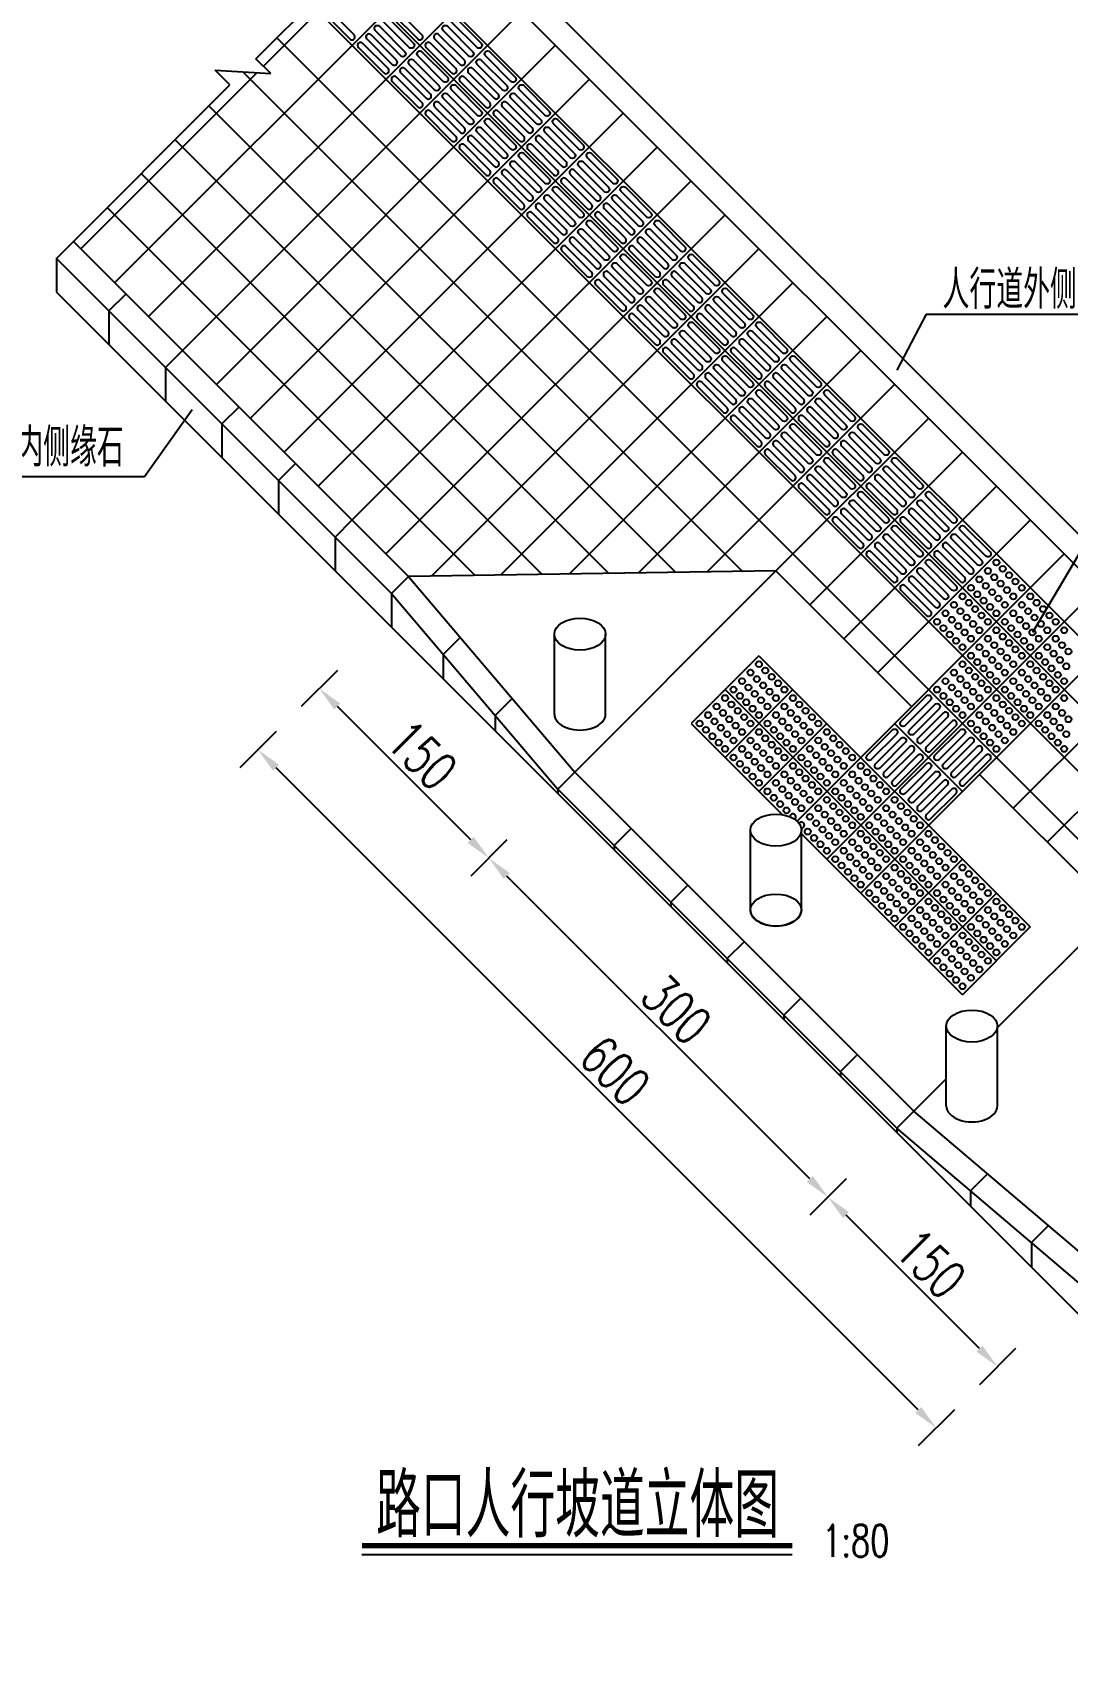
# Model space of a CAD drawing. Header units: millimetres. Extents: x 2287 to 3127, y 131 to 428.
# Drawn here: x 2774.8 to 2855.7, y 200.6 to 328.2 of the extents above; entities that cross this region are included whole.
import ezdxf
from ezdxf.enums import TextEntityAlignment as Align

# ---------------------------------------------------------------- set-up
doc = ezdxf.new("R2010")
doc.units = ezdxf.units.MM
doc.header["$LTSCALE"] = 5
for name, color, linetype in [('尺寸标注', 2, 'Continuous'), ('文字', 7, 'Continuous'), ('文字字符', 7, 'Continuous'), ('标注（黄）', 2, 'Continuous')]:
    doc.layers.add(name, color=color, linetype=linetype)
doc.styles.get("Standard").update_dxf_attribs({"font": 'simplex1.shx', "width": 0.7, "bigfont": 'hztxt.shx'})
doc.dimstyles.new('比例1：80', dxfattribs={"dimtxt": 3, "dimasz": 2, "dimexe": 2, "dimexo": 2, "dimgap": 0.5, "dimtad": 1, "dimdec": 0, "dimlfac": 8, "dimzin": 13, "dimdsep": 46, "dimtxsty": 'Standard', "dimcen": -0.09, "dimclrd": 4, "dimclre": 4, "dimclrt": 7, "dimaunit": 1, "dimadec": 0, "dimazin": 0, "dimtfac": 0.0005, "dimtdec": 0, "dimtix": 1, "dimtmove": 2, "dimatfit": 3, "dimfxl": 0, "dimtolj": 1, "dimtzin": 13, "dimlwd": -1, "dimlwe": -1, "dimarcsym": 0})

# ---------------------------------------------------------------- blocks, each defined once
blk = doc.blocks.new('*D0')
at = {"layer": 'DEFPOINTS', "color": 0}
for p in [(2813.84, 266.99), (2810.46, 263.62), (2840.03, 240.15)]:
    blk.add_point(p, dxfattribs=at)
at = {"layer": '尺寸标注', "color": 4}
for p, q in [((2811.88, 265.03), (2809.05, 262.2)), ((2835.56, 238.52), (2811.88, 262.2)), ((2838.39, 238.52), (2835.56, 235.69))]:
    blk.add_line(p, q, dxfattribs=at)
for points in [[(2812.11, 262.44), (2811.64, 261.97), (2810.46, 263.62)], [(2835.8, 238.75), (2835.33, 238.28), (2836.98, 237.1)]]:
    blk.add_solid(points, dxfattribs=at)
at = {"layer": '尺寸标注', "color": 7, "insert": (2825.13, 251.77), "char_height": 3, "attachment_point": 5, "rotation": 315}
blk.add_mtext('\\A1;300', dxfattribs=at)
blk = doc.blocks.new('*D1')
at = {"layer": 'DEFPOINTS', "color": 0}
for p in [(2800.44, 280.12), (2797.2, 276.88), (2813.84, 266.99)]:
    blk.add_point(p, dxfattribs=at)
at = {"layer": '尺寸标注', "color": 4}
for p, q in [((2798.62, 278.29), (2795.79, 275.46)), ((2809.05, 265.03), (2798.62, 275.46)), ((2811.88, 265.03), (2809.05, 262.2))]:
    blk.add_line(p, q, dxfattribs=at)
for points in [[(2798.85, 275.7), (2798.38, 275.23), (2797.2, 276.88)], [(2809.28, 265.27), (2808.81, 264.8), (2810.46, 263.62)]]:
    blk.add_solid(points, dxfattribs=at)
at = {"layer": '尺寸标注', "color": 7, "insert": (2805.25, 271.66), "char_height": 3, "attachment_point": 5, "rotation": 315}
blk.add_mtext('\\A1;150', dxfattribs=at)
blk = doc.blocks.new('*D34')
at = {"layer": 'DEFPOINTS', "color": 0}
for p in [(2840.2, 240.33), (2836.98, 237.1), (2853.59, 227.19)]:
    blk.add_point(p, dxfattribs=at)
at = {"layer": '尺寸标注', "color": 4}
for p, q in [((2838.39, 238.52), (2835.56, 235.69)), ((2848.82, 225.26), (2838.39, 235.69)), ((2851.65, 225.26), (2848.82, 222.43))]:
    blk.add_line(p, q, dxfattribs=at)
for points in [[(2838.63, 235.92), (2838.16, 235.45), (2836.98, 237.1)], [(2849.06, 225.49), (2848.59, 225.02), (2850.24, 223.84)]]:
    blk.add_solid(points, dxfattribs=at)
at = {"layer": '尺寸标注', "color": 7, "insert": (2845.02, 231.89), "char_height": 3, "attachment_point": 5, "rotation": 315}
blk.add_mtext('\\A1;150', dxfattribs=at)
blk = doc.blocks.new('*D39')
at = {"layer": 'DEFPOINTS', "color": 0}
for p in [(2795.79, 275.46), (2792.41, 272.09), (2848.82, 222.43)]:
    blk.add_point(p, dxfattribs=at)
at = {"layer": '尺寸标注', "color": 4}
for p, q in [((2793.83, 273.5), (2791, 270.67)), ((2844.03, 220.47), (2793.83, 270.67)), ((2846.86, 220.47), (2844.03, 217.64))]:
    blk.add_line(p, q, dxfattribs=at)
for points in [[(2794.06, 270.91), (2793.59, 270.44), (2792.41, 272.09)], [(2844.27, 220.7), (2843.8, 220.23), (2845.45, 219.05)]]:
    blk.add_solid(points, dxfattribs=at)
at = {"layer": '尺寸标注', "color": 7, "insert": (2820.34, 246.98), "char_height": 3, "attachment_point": 5, "rotation": 315}
blk.add_mtext('\\A1;600', dxfattribs=at)

msp = doc.modelspace()

# ---------------------------------------------------------------- linework, layer by layer
at = {"color": 62}
for p, q in [((2792.2591, 326.1151), (2805.8199, 339.6758)), ((2790.2125, 324.0684), (2789.0634, 325.2175)), ((2789.0634, 325.2175), (2793.4082, 324.966)), ((2793.4082, 324.966), (2792.2591, 326.1151)), ((2776.6517, 310.5077), (2790.2125, 324.0684)), ((2776.6517, 310.5077), (2776.6517, 307.856))]:
    msp.add_line(p, q, dxfattribs=at)
at = {"color": 40}
for points in [[(2799.9311, 327.9975), (2797.9423, 329.9862, 1), (2797.6109, 329.6548), (2799.5996, 327.666, 1)], [(2804.24, 327.0031), (2802.2513, 328.9918, -1), (2802.5827, 329.3233), (2804.5715, 327.3346, -1)], [(2805.2344, 327.9975), (2803.2456, 329.9862, 1), (2802.9142, 329.6548), (2804.9029, 327.666, 1)], [(2809.5433, 327.0031), (2807.5546, 328.9918, -1), (2807.886, 329.3233), (2809.8748, 327.3346, -1)], [(2800.9254, 327.666), (2802.9142, 325.6773, 1), (2803.2456, 326.0087), (2801.2569, 327.9975, 1)], [(2803.5771, 326.3402), (2801.5883, 328.3289, -1), (2801.9198, 328.6604), (2803.9085, 326.6717, -1)], [(2806.2287, 327.666), (2808.2175, 325.6773, 1), (2808.5489, 326.0087), (2806.5602, 327.9975, 1)], [(2808.8804, 326.3402), (2806.8916, 328.3289, -1), (2807.2231, 328.6604), (2809.2118, 326.6717, -1)], [(2802.5827, 325.3458), (2800.594, 327.3346, 1), (2800.2625, 327.0031), (2802.2513, 325.0144, 1)], [(2806.8916, 324.3515), (2804.9029, 326.3402, -1), (2805.2344, 326.6717), (2807.2231, 324.6829, -1)], [(2807.886, 325.3458), (2805.8973, 327.3346, 1), (2805.5658, 327.0031), (2807.5546, 325.0144, 1)], [(2812.1949, 324.3515), (2810.2062, 326.3402, -1), (2810.5377, 326.6717), (2812.5264, 324.6829, -1)], [(2803.5771, 325.0144), (2805.5658, 323.0256, 1), (2805.8973, 323.3571), (2803.9085, 325.3458, 1)], [(2806.2287, 323.6885), (2804.24, 325.6773, -1), (2804.5715, 326.0087), (2806.5602, 324.02, -1)], [(2808.8804, 325.0144), (2810.8691, 323.0256, 1), (2811.2006, 323.3571), (2809.2118, 325.3458, 1)], [(2811.532, 323.6885), (2809.5433, 325.6773, -1), (2809.8748, 326.0087), (2811.8635, 324.02, -1)], [(2805.2344, 322.6942), (2803.2456, 324.6829, 1), (2802.9142, 324.3515), (2804.9029, 322.3627, 1)], [(2809.5433, 321.6998), (2807.5546, 323.6885, -1), (2807.886, 324.02), (2809.8748, 322.0313, -1)], [(2810.5377, 322.6942), (2808.5489, 324.6829, 1), (2808.2175, 324.3515), (2810.2062, 322.3627, 1)], [(2814.8466, 321.6998), (2812.8579, 323.6885, -1), (2813.1893, 324.02), (2815.1781, 322.0313, -1)], [(2806.2287, 322.3627), (2808.2175, 320.374, 1), (2808.5489, 320.7054), (2806.5602, 322.6942, 1)], [(2808.8804, 321.0369), (2806.8916, 323.0256, -1), (2807.2231, 323.3571), (2809.2118, 321.3683, -1)], [(2811.532, 322.3627), (2813.5208, 320.374, 1), (2813.8522, 320.7054), (2811.8635, 322.6942, 1)], [(2814.1837, 321.0369), (2812.1949, 323.0256, -1), (2812.5264, 323.3571), (2814.5151, 321.3683, -1)], [(2807.886, 320.0425), (2805.8973, 322.0313, 1), (2805.5658, 321.6998), (2807.5546, 319.7111, 1)], [(2812.1949, 319.0482), (2810.2062, 321.0369, -1), (2810.5377, 321.3683), (2812.5264, 319.3796, -1)], [(2813.1893, 320.0425), (2811.2006, 322.0313, 1), (2810.8691, 321.6998), (2812.8579, 319.7111, 1)], [(2817.4983, 319.0482), (2815.5095, 321.0369, -1), (2815.841, 321.3683), (2817.8297, 319.3796, -1)], [(2808.8804, 319.7111), (2810.8691, 317.7223, 1), (2811.2006, 318.0538), (2809.2118, 320.0425, 1)], [(2811.532, 318.3852), (2809.5433, 320.374, -1), (2809.8748, 320.7054), (2811.8635, 318.7167, -1)], [(2814.1837, 319.7111), (2816.1724, 317.7223, 1), (2816.5039, 318.0538), (2814.5151, 320.0425, 1)], [(2816.8353, 318.3852), (2814.8466, 320.374, -1), (2815.1781, 320.7054), (2817.1668, 318.7167, -1)], [(2810.5377, 317.3909), (2808.5489, 319.3796, 1), (2808.2175, 319.0482), (2810.2062, 317.0594, 1)], [(2815.841, 317.3909), (2813.8522, 319.3796, 1), (2813.5208, 319.0482), (2815.5095, 317.0594, 1)], [(2814.1837, 315.7336), (2812.1949, 317.7223, -1), (2812.5264, 318.0538), (2814.5151, 316.065, -1)], [(2814.8466, 316.3965), (2812.8579, 318.3852, -1), (2813.1893, 318.7167), (2815.1781, 316.728, -1)], [(2819.487, 315.7336), (2817.4983, 317.7223, -1), (2817.8297, 318.0538), (2819.8184, 316.065, -1)], [(2820.1499, 316.3965), (2818.1612, 318.3852, -1), (2818.4926, 318.7167), (2820.4814, 316.728, -1)], [(2813.1893, 314.7392), (2811.2006, 316.728, 1), (2810.8691, 316.3965), (2812.8579, 314.4078, 1)], [(2811.532, 317.0594), (2813.5208, 315.0707, 1), (2813.8522, 315.4021), (2811.8635, 317.3909, 1)], [(2818.4926, 314.7392), (2816.5039, 316.728, 1), (2816.1724, 316.3965), (2818.1612, 314.4078, 1)], [(2816.8353, 317.0594), (2818.8241, 315.0707, 1), (2819.1555, 315.4021), (2817.1668, 317.3909, 1)], [(2816.8353, 313.0819), (2814.8466, 315.0707, -1), (2815.1781, 315.4021), (2817.1668, 313.4134, -1)], [(2817.4983, 313.7449), (2815.5095, 315.7336, -1), (2815.841, 316.065), (2817.8297, 314.0763, -1)], [(2822.1386, 313.0819), (2820.1499, 315.0707, -1), (2820.4814, 315.4021), (2822.4701, 313.4134, -1)], [(2822.8016, 313.7449), (2820.8128, 315.7336, -1), (2821.1443, 316.065), (2823.133, 314.0763, -1)], [(2815.841, 312.0876), (2813.8522, 314.0763, 1), (2813.5208, 313.7449), (2815.5095, 311.7561, 1)], [(2814.1837, 314.4078), (2816.1724, 312.419, 1), (2816.5039, 312.7505), (2814.5151, 314.7392, 1)], [(2821.1443, 312.0876), (2819.1555, 314.0763, 1), (2818.8241, 313.7449), (2820.8128, 311.7561, 1)], [(2819.487, 314.4078), (2821.4757, 312.419, 1), (2821.8072, 312.7505), (2819.8184, 314.7392, 1)], [(2819.487, 310.4303), (2817.4983, 312.419, -1), (2817.8297, 312.7505), (2819.8184, 310.7617, -1)], [(2820.1499, 311.0932), (2818.1612, 313.0819, -1), (2818.4926, 313.4134), (2820.4814, 311.4247, -1)], [(2824.7903, 310.4303), (2822.8016, 312.419, -1), (2823.133, 312.7505), (2825.1217, 310.7617, -1)], [(2825.4532, 311.0932), (2823.4645, 313.0819, -1), (2823.7959, 313.4134), (2825.7847, 311.4247, -1)], [(2818.4926, 309.4359), (2816.5039, 311.4247, 1), (2816.1724, 311.0932), (2818.1612, 309.1045, 1)], [(2816.8353, 311.7561), (2818.8241, 309.7674, 1), (2819.1555, 310.0988), (2817.1668, 312.0876, 1)], [(2823.7959, 309.4359), (2821.8072, 311.4247, 1), (2821.4757, 311.0932), (2823.4645, 309.1045, 1)], [(2822.1386, 311.7561), (2824.1274, 309.7674, 1), (2824.4588, 310.0988), (2822.4701, 312.0876, 1)], [(2822.1386, 307.7786), (2820.1499, 309.7674, -1), (2820.4814, 310.0988), (2822.4701, 308.1101, -1)], [(2822.8016, 308.4416), (2820.8128, 310.4303, -1), (2821.1443, 310.7617), (2823.133, 308.773, -1)], [(2827.4419, 307.7786), (2825.4532, 309.7674, -1), (2825.7847, 310.0988), (2827.7734, 308.1101, -1)], [(2828.1049, 308.4416), (2826.1161, 310.4303, -1), (2826.4476, 310.7617), (2828.4363, 308.773, -1)], [(2821.1443, 306.7843), (2819.1555, 308.773, 1), (2818.8241, 308.4416), (2820.8128, 306.4528, 1)], [(2819.487, 309.1045), (2821.4757, 307.1157, 1), (2821.8072, 307.4472), (2819.8184, 309.4359, 1)], [(2826.4476, 306.7843), (2824.4588, 308.773, 1), (2824.1274, 308.4416), (2826.1161, 306.4528, 1)], [(2824.7903, 309.1045), (2826.779, 307.1157, 1), (2827.1105, 307.4472), (2825.1217, 309.4359, 1)], [(2824.7903, 305.127), (2822.8016, 307.1157, -1), (2823.133, 307.4472), (2825.1217, 305.4584, -1)], [(2825.4532, 305.7899), (2823.4645, 307.7786, -1), (2823.7959, 308.1101), (2825.7847, 306.1214, -1)], [(2830.0936, 305.127), (2828.1049, 307.1157, -1), (2828.4363, 307.4472), (2830.425, 305.4584, -1)], [(2830.7565, 305.7899), (2828.7678, 307.7786, -1), (2829.0992, 308.1101), (2831.088, 306.1214, -1)], [(2823.7959, 304.1326), (2821.8072, 306.1214, 1), (2821.4757, 305.7899), (2823.4645, 303.8012, 1)], [(2822.1386, 306.4528), (2824.1274, 304.4641, 1), (2824.4588, 304.7955), (2822.4701, 306.7843, 1)], [(2829.0992, 304.1326), (2827.1105, 306.1214, 1), (2826.779, 305.7899), (2828.7678, 303.8012, 1)], [(2827.4419, 306.4528), (2829.4307, 304.4641, 1), (2829.7621, 304.7955), (2827.7734, 306.7843, 1)], [(2827.4419, 302.4753), (2825.4532, 304.4641, -1), (2825.7847, 304.7955), (2827.7734, 302.8068, -1)], [(2828.1049, 303.1383), (2826.1161, 305.127, -1), (2826.4476, 305.4584), (2828.4363, 303.4697, -1)], [(2832.7452, 302.4753), (2830.7565, 304.4641, -1), (2831.088, 304.7955), (2833.0767, 302.8068, -1)], [(2833.4082, 303.1383), (2831.4194, 305.127, -1), (2831.7509, 305.4584), (2833.7396, 303.4697, -1)], [(2826.4476, 301.481), (2824.4588, 303.4697, 1), (2824.1274, 303.1383), (2826.1161, 301.1495, 1)], [(2824.7903, 303.8012), (2826.779, 301.8124, 1), (2827.1105, 302.1439), (2825.1217, 304.1326, 1)], [(2831.7509, 301.481), (2829.7621, 303.4697, 1), (2829.4307, 303.1383), (2831.4194, 301.1495, 1)], [(2830.0936, 303.8012), (2832.0823, 301.8124, 1), (2832.4138, 302.1439), (2830.425, 304.1326, 1)], [(2830.7565, 300.4866), (2828.7678, 302.4753, -1), (2829.0992, 302.8068), (2831.088, 300.8181, -1)], [(2836.0598, 300.4866), (2834.0711, 302.4753, -1), (2834.4025, 302.8068), (2836.3913, 300.8181, -1)], [(2827.4419, 301.1495), (2829.4307, 299.1608, 1), (2829.7621, 299.4922), (2827.7734, 301.481, 1)], [(2830.0936, 299.8237), (2828.1049, 301.8124, -1), (2828.4363, 302.1439), (2830.425, 300.1551, -1)], [(2832.7452, 301.1495), (2834.734, 299.1608, 1), (2835.0654, 299.4922), (2833.0767, 301.481, 1)], [(2835.3969, 299.8237), (2833.4082, 301.8124, -1), (2833.7396, 302.1439), (2835.7283, 300.1551, -1)], [(2829.0992, 298.8293), (2827.1105, 300.8181, 1), (2826.779, 300.4866), (2828.7678, 298.4979, 1)], [(2833.4082, 297.835), (2831.4194, 299.8237, -1), (2831.7509, 300.1551), (2833.7396, 298.1664, -1)], [(2834.4025, 298.8293), (2832.4138, 300.8181, 1), (2832.0823, 300.4866), (2834.0711, 298.4979, 1)], [(2838.7115, 297.835), (2836.7227, 299.8237, -1), (2837.0542, 300.1551), (2839.0429, 298.1664, -1)], [(2830.0936, 298.4979), (2832.0823, 296.5091, 1), (2832.4138, 296.8406), (2830.425, 298.8293, 1)], [(2832.7452, 297.172), (2830.7565, 299.1608, -1), (2831.088, 299.4922), (2833.0767, 297.5035, -1)], [(2835.3969, 298.4979), (2837.3856, 296.5091, 1), (2837.7171, 296.8406), (2835.7283, 298.8293, 1)], [(2838.0485, 297.172), (2836.0598, 299.1608, -1), (2836.3913, 299.4922), (2838.38, 297.5035, -1)], [(2831.7509, 296.1777), (2829.7621, 298.1664, 1), (2829.4307, 297.835), (2831.4194, 295.8462, 1)], [(2836.0598, 295.1833), (2834.0711, 297.172, -1), (2834.4025, 297.5035), (2836.3913, 295.5148, -1)], [(2837.0542, 296.1777), (2835.0654, 298.1664, 1), (2834.734, 297.835), (2836.7227, 295.8462, 1)], [(2841.3631, 295.1833), (2839.3744, 297.172, -1), (2839.7058, 297.5035), (2841.6946, 295.5148, -1)], [(2832.7452, 295.8462), (2834.734, 293.8575, 1), (2835.0654, 294.1889), (2833.0767, 296.1777, 1)], [(2835.3969, 294.5204), (2833.4082, 296.5091, -1), (2833.7396, 296.8406), (2835.7283, 294.8518, -1)], [(2838.0485, 295.8462), (2840.0373, 293.8575, 1), (2840.3687, 294.1889), (2838.38, 296.1777, 1)], [(2840.7002, 294.5204), (2838.7115, 296.5091, -1), (2839.0429, 296.8406), (2841.0316, 294.8518, -1)], [(2834.4025, 293.526), (2832.4138, 295.5148, 1), (2832.0823, 295.1833), (2834.0711, 293.1946, 1)], [(2838.7115, 292.5317), (2836.7227, 294.5204, -1), (2837.0542, 294.8518), (2839.0429, 292.8631, -1)], [(2839.7058, 293.526), (2837.7171, 295.5148, 1), (2837.3856, 295.1833), (2839.3744, 293.1946, 1)], [(2844.0148, 292.5317), (2842.026, 294.5204, -1), (2842.3575, 294.8518), (2844.3462, 292.8631, -1)], [(2835.3969, 293.1946), (2837.3856, 291.2058, 1), (2837.7171, 291.5373), (2835.7283, 293.526, 1)], [(2838.0485, 291.8687), (2836.0598, 293.8575, -1), (2836.3913, 294.1889), (2838.38, 292.2002, -1)], [(2840.7002, 293.1946), (2842.6889, 291.2058, 1), (2843.0204, 291.5373), (2841.0316, 293.526, 1)], [(2843.3518, 291.8687), (2841.3631, 293.8575, -1), (2841.6946, 294.1889), (2843.6833, 292.2002, -1)], [(2837.0542, 290.8744), (2835.0654, 292.8631, 1), (2834.734, 292.5317), (2836.7227, 290.5429, 1)], [(2841.3631, 289.88), (2839.3744, 291.8687, -1), (2839.7058, 292.2002), (2841.6946, 290.2115, -1)], [(2842.3575, 290.8744), (2840.3687, 292.8631, 1), (2840.0373, 292.5317), (2842.026, 290.5429, 1)], [(2846.6664, 289.88), (2844.6777, 291.8687, -1), (2845.0091, 292.2002), (2846.9979, 290.2115, -1)], [(2838.0485, 290.5429), (2840.0373, 288.5542, 1), (2840.3687, 288.8856), (2838.38, 290.8744, 1)], [(2840.7002, 289.2171), (2838.7115, 291.2058, -1), (2839.0429, 291.5373), (2841.0316, 289.5485, -1)], [(2843.3518, 290.5429), (2845.3406, 288.5542, 1), (2845.672, 288.8856), (2843.6833, 290.8744, 1)], [(2846.0035, 289.2171), (2844.0148, 291.2058, -1), (2844.3462, 291.5373), (2846.3349, 289.5485, -1)], [(2839.7058, 288.2227), (2837.7171, 290.2115, 1), (2837.3856, 289.88), (2839.3744, 287.8913, 1)], [(2844.0148, 287.2284), (2842.026, 289.2171, -1), (2842.3575, 289.5485), (2844.3462, 287.5598, -1)], [(2845.0091, 288.2227), (2843.0204, 290.2115, 1), (2842.6889, 289.88), (2844.6777, 287.8913, 1)], [(2849.3181, 287.2284), (2847.3293, 289.2171, -1), (2847.6608, 289.5485), (2849.6495, 287.5598, -1)], [(2840.7002, 287.8913), (2842.6889, 285.9025, 1), (2843.0204, 286.234), (2841.0316, 288.2227, 1)], [(2843.3518, 286.5654), (2841.3631, 288.5542, -1), (2841.6946, 288.8856), (2843.6833, 286.8969, -1)], [(2846.0035, 287.8913), (2847.9922, 285.9025, 1), (2848.3237, 286.234), (2846.3349, 288.2227, 1)], [(2848.6551, 286.5654), (2846.6664, 288.5542, -1), (2846.9979, 288.8856), (2848.9866, 286.8969, -1)], [(2842.3575, 285.5711), (2840.3687, 287.5598, 1), (2840.0373, 287.2284), (2842.026, 285.2396, 1)], [(2846.6664, 284.5767), (2844.6777, 286.5654, -1), (2845.0091, 286.8969), (2846.9979, 284.9082, -1)], [(2847.6608, 285.5711), (2845.672, 287.5598, 1), (2845.3406, 287.2284), (2847.3293, 285.2396, 1)], [(2846.0035, 283.9138), (2844.0148, 285.9025, -1), (2844.3462, 286.234), (2846.3349, 284.2452, -1)], [(2845.0091, 282.9194), (2843.0204, 284.9082, 1), (2842.6889, 284.5767), (2844.6777, 282.588, 1)], [(2843.3518, 285.2396), (2845.3406, 283.2509, 1), (2845.672, 283.5823), (2843.6833, 285.5711, 1)], [(2845.0091, 275.9588), (2843.0204, 273.9701, -1), (2842.6889, 274.3016), (2844.6777, 276.2903, -1)], [(2845.672, 275.2959), (2843.6833, 273.3072, -1), (2843.3518, 273.6386), (2845.3406, 275.6274, -1)], [(2844.3462, 272.6443), (2846.3349, 274.633, 1), (2846.0035, 274.9645), (2844.0148, 272.9757, 1)], [(2846.6664, 274.3016), (2844.6777, 272.3128, 1), (2845.0091, 271.9814), (2846.9979, 273.9701, 1)], [(2842.3575, 273.3072), (2840.3687, 271.3184, -1), (2840.0373, 271.6499), (2842.026, 273.6386, -1)], [(2843.0204, 272.6443), (2841.0316, 270.6555, -1), (2840.7002, 270.987), (2842.6889, 272.9757, -1)], [(2847.6608, 273.3072), (2845.672, 271.3184, -1), (2845.3406, 271.6499), (2847.3293, 273.6386, -1)], [(2848.3237, 272.6443), (2846.3349, 270.6555, -1), (2846.0035, 270.987), (2847.9922, 272.9757, -1)], [(2841.6946, 269.9926), (2843.6833, 271.9814, 1), (2843.3518, 272.3128), (2841.3631, 270.3241, 1)], [(2844.0148, 271.6499), (2842.026, 269.6612, 1), (2842.3575, 269.3297), (2844.3462, 271.3184, 1)], [(2846.9979, 269.9926), (2848.9866, 271.9814, 1), (2848.6551, 272.3128), (2846.6664, 270.3241, 1)], [(2849.3181, 271.6499), (2847.3293, 269.6612, 1), (2847.6608, 269.3297), (2849.6495, 271.3184, 1)], [(2845.0091, 270.6555), (2843.0204, 268.6668, -1), (2842.6889, 268.9983), (2844.6777, 270.987, -1)], [(2845.672, 269.9926), (2843.6833, 268.0039, -1), (2843.3518, 268.3353), (2845.3406, 270.3241, -1)], [(2844.3462, 267.341), (2846.3349, 269.3297, 1), (2846.0035, 269.6612), (2844.0148, 267.6724, 1)], [(2846.6664, 268.9983), (2844.6777, 267.0095, 1), (2845.0091, 266.6781), (2846.9979, 268.6668, 1)]]:
    msp.add_lwpolyline(points, format="xyb", close=True, dxfattribs=at)
at = {"layer": '尺寸标注', "color": 1}
for p, q in [((2805.8199, 339.6758), (2913.0351, 232.4607)), ((2804.4941, 338.35), (2911.7092, 231.1348)), ((2777.9776, 311.8335), (2804.1847, 285.6264)), ((2776.6517, 310.5077), (2802.8588, 284.3006)), ((2776.6517, 307.856), (2883.8669, 200.6409)), ((2782.0877, 307.7234), (2780.7618, 306.3976)), ((2780.7618, 306.3976), (2780.7618, 303.7459)), ((2786.5071, 303.304), (2785.1813, 301.9782)), ((2785.1813, 301.9782), (2785.1813, 299.3265)), ((2790.9265, 298.8846), (2789.6007, 297.5587)), ((2789.6007, 297.5587), (2789.6007, 294.9071)), ((2795.3459, 294.4651), (2794.0201, 293.1393)), ((2794.0201, 293.1393), (2794.0201, 290.4877)), ((2799.7653, 290.0457), (2798.4395, 288.7199)), ((2798.4395, 288.7199), (2798.4395, 286.0683)), ((2832.9109, 286.0683), (2804.1847, 285.6264)), ((2815.8519, 269.0094), (2832.9109, 286.0683)), ((2832.9109, 286.0683), (2843.5176, 275.4617)), ((2804.1847, 285.6264), (2802.8588, 284.3006)), ((2804.1847, 285.6264), (2817.1778, 270.3352)), ((2802.8588, 284.3006), (2802.8588, 281.6489)), ((2802.8588, 284.3006), (2815.8519, 269.0094)), ((2808.2317, 280.8636), (2806.9058, 279.5378)), ((2806.9058, 279.5378), (2806.9058, 277.6019)), ((2812.2787, 276.1008), (2810.9529, 274.775)), ((2810.9529, 274.775), (2810.9529, 273.5549)), ((2817.1778, 270.3352), (2815.8519, 269.0094)), ((2817.1778, 270.3352), (2843.6943, 243.8186)), ((2848.8209, 270.1584), (2859.4275, 259.5517)), ((2815.8519, 269.0094), (2842.3685, 242.4928)), ((2815.8519, 269.0094), (2815.8519, 268.6558)), ((2821.5973, 265.9157), (2820.2714, 264.5899)), ((2820.2714, 264.5899), (2820.2714, 264.2363)), ((2826.0167, 261.4963), (2824.6909, 260.1705)), ((2824.6909, 260.1705), (2824.6909, 259.8169)), ((2850.2315, 250.3557), (2859.4275, 259.5517)), ((2830.4361, 257.0769), (2829.1103, 255.751)), ((2829.1103, 255.751), (2829.1103, 255.3975)), ((2834.8555, 252.6575), (2833.5297, 251.3316)), ((2833.5297, 251.3316), (2833.5297, 250.9781)), ((2839.2749, 248.238), (2837.9491, 246.9122)), ((2837.9491, 246.9122), (2837.9491, 246.5587)), ((2842.3685, 242.4928), (2846.2315, 246.3557)), ((2858.9855, 230.8255), (2843.6943, 243.8186)), ((2857.6597, 229.4997), (2842.3685, 242.4928)), ((2842.3685, 242.4928), (2842.3685, 242.1392)), ((2849.4599, 238.9195), (2848.1341, 237.5937)), ((2848.1341, 237.5937), (2848.1341, 236.3737)), ((2854.2227, 234.8725), (2852.8969, 233.5467)), ((2852.8969, 233.5467), (2852.8969, 231.6109))]:
    msp.add_line(p, q, dxfattribs=at)
at = {"layer": '尺寸标注', "color": 40}
for p, q in [((2805.0686, 337.7754), (2792.8337, 325.5405)), ((2801.8424, 335.6984), (2909.0576, 228.4832)), ((2807.7203, 335.1238), (2781.2038, 308.6073)), ((2799.1908, 333.0467), (2906.4059, 225.8315)), ((2810.3719, 332.4721), (2783.8554, 305.9556)), ((2796.5391, 330.3951), (2903.7543, 223.1799)), ((2813.0236, 329.8205), (2786.5071, 303.304)), ((2793.8875, 327.7434), (2901.1026, 220.5282)), ((2815.6752, 327.1688), (2789.1587, 300.6523)), ((2792.3221, 325.0289), (2778.5521, 311.2589)), ((2791.2358, 325.0918), (2830.2994, 286.0282)), ((2818.3269, 324.5172), (2791.8104, 298.0007)), ((2788.5842, 322.4401), (2825.0765, 285.9478)), ((2820.9785, 321.8655), (2794.462, 295.349)), ((2785.9325, 319.7885), (2819.8535, 285.8675)), ((2823.6302, 319.2139), (2797.1137, 292.6974)), ((2783.2809, 317.1368), (2814.6306, 285.7871)), ((2826.2818, 316.5622), (2799.7653, 290.0457)), ((2780.6292, 314.4852), (2809.4076, 285.7067)), ((2828.9335, 313.9106), (2802.417, 287.3941)), ((2831.5851, 311.2589), (2805.9802, 285.654)), ((2834.2368, 308.6073), (2811.3664, 285.7369)), ((2836.8884, 305.9556), (2816.7526, 285.8197)), ((2839.5401, 303.304), (2822.1387, 285.9026)), ((2842.1917, 300.6523), (2827.5249, 285.9855)), ((2844.8434, 298.0007), (2832.911, 286.0683)), ((2847.495, 295.349), (2835.5626, 283.4166)), ((2850.1467, 292.6974), (2838.2143, 280.765)), ((2852.7983, 290.0457), (2840.8659, 278.1133)), ((2855.45, 287.3941), (2834.5626, 266.5067)), ((2858.1016, 284.7424), (2836.8884, 263.5292)), ((2860.7533, 282.0908), (2839.5401, 260.8776)), ((2831.5851, 279.4391), (2826.2818, 274.1358)), ((2831.5851, 279.4391), (2852.7983, 258.2259)), ((2863.4049, 279.4391), (2851.4725, 267.5067)), ((2828.9335, 276.7875), (2850.1467, 255.5743)), ((2834.2368, 276.7875), (2828.9335, 271.4842)), ((2866.0566, 276.7875), (2854.1242, 264.855)), ((2826.2818, 274.1358), (2833.4046, 267.0131)), ((2836.8884, 274.1358), (2831.5851, 268.8325)), ((2842.1917, 274.1358), (2847.495, 268.8325)), ((2834.911, 265.5067), (2847.495, 252.9226)), ((2847.495, 263.5292), (2842.1917, 258.2259)), ((2850.1467, 260.8776), (2844.8434, 255.5743)), ((2852.7983, 258.2259), (2847.495, 252.9226))]:
    msp.add_line(p, q, dxfattribs=at)
at = {"layer": '尺寸标注'}
for p, q in [((2844.6611, 306.1378), (2842.3605, 301.7731)), ((2844.6611, 306.1378), (2861.6633, 306.1378)), ((2783.5447, 293.443), (2787.2711, 298.6838)), ((2765.9019, 293.443), (2783.5447, 293.443)), ((2860.6487, 294.241), (2852.9641, 281.2621)), ((2815.5905, 274.8722), (2815.5905, 281.1222)), ((2819.5905, 274.8722), (2819.5905, 281.1222)), ((2830.911, 259.5517), (2830.911, 265.8017)), ((2834.911, 259.5517), (2834.911, 265.8017)), ((2846.2315, 244.2312), (2846.2315, 250.4812)), ((2850.2315, 244.2312), (2850.2315, 250.4812))]:
    msp.add_line(p, q, dxfattribs=at)
at = {"layer": '尺寸标注', "color": 40}
for centre in [(2850.1467, 286.7312), (2849.4838, 286.0683), (2849.981, 285.5711), (2850.6439, 286.234), (2851.1411, 285.7368), (2848.158, 284.7424), (2848.6551, 284.2452), (2848.8209, 285.4053), (2849.3181, 284.9082), (2849.8152, 284.411), (2850.4782, 285.0739), (2850.9753, 284.5767), (2851.6382, 285.2396), (2852.1354, 284.7424), (2846.8321, 283.4166), (2847.3293, 282.9194), (2847.495, 284.0795), (2847.9922, 283.5823), (2848.4894, 283.0851), (2849.1523, 283.7481), (2849.6495, 283.2509), (2850.3124, 283.9138), (2850.8096, 283.4166), (2851.4725, 284.0795), (2852.1354, 283.4166), (2852.6326, 282.9194), (2852.7983, 284.0795), (2853.2955, 283.5823), (2853.7927, 283.0851), (2845.5063, 282.0908), (2846.0035, 281.5936), (2846.1692, 282.7537), (2846.6664, 282.2565), (2847.1636, 281.7593), (2847.8265, 282.4222), (2848.3237, 281.925), (2848.9866, 282.588), (2849.4838, 282.0908), (2850.1467, 282.7537), (2850.8096, 282.0908), (2851.3068, 281.5936), (2851.4725, 282.7537), (2851.9697, 282.2565), (2852.4669, 281.7593), (2853.1298, 282.4222), (2853.627, 281.925), (2854.2899, 282.588), (2854.7871, 282.0908), (2846.5007, 281.0964), (2846.9979, 280.5992), (2847.6608, 281.2621), (2848.158, 280.765), (2848.8209, 281.4279), (2849.4838, 280.765), (2850.1467, 281.4279), (2850.6439, 280.9307), (2851.1411, 280.4335), (2851.804, 281.0964), (2852.3012, 280.5992), (2852.9641, 281.2621), (2853.4613, 280.765), (2854.1242, 281.4279), (2854.7871, 280.765), (2855.45, 281.4279), (2847.495, 280.102), (2848.158, 279.4391), (2848.8209, 280.102), (2849.3181, 279.6049), (2849.8152, 279.1077), (2849.981, 280.2678), (2850.4782, 279.7706), (2850.9753, 279.2734), (2851.6382, 279.9363), (2852.1354, 279.4391), (2852.7983, 280.102), (2853.4613, 279.4391), (2854.1242, 280.102), (2854.6214, 279.6049), (2855.1185, 279.1077), (2855.2843, 280.2678), (2855.7815, 279.7706), (2830.9222, 278.1133), (2831.5851, 278.7762), (2832.0823, 278.279), (2832.5795, 277.7818), (2846.8321, 278.1133), (2847.495, 278.7762), (2847.9922, 278.279), (2848.4894, 277.7818), (2848.6551, 278.9419), (2849.1523, 278.4448), (2849.6495, 277.9476), (2850.3124, 278.6105), (2850.8096, 278.1133), (2851.4725, 278.7762), (2852.1354, 278.1133), (2852.7983, 278.7762), (2853.2955, 278.279), (2853.7927, 277.7818), (2853.9584, 278.9419), (2854.4556, 278.4448), (2854.9528, 277.9476), (2855.6157, 278.6105), (2829.5964, 276.7875), (2830.2593, 277.4504), (2830.7565, 276.9532), (2831.4194, 277.6161), (2831.9166, 277.1189), (2832.4138, 276.6217), (2833.0767, 277.2847), (2833.5739, 276.7875), (2845.5063, 276.7875), (2846.1692, 277.4504), (2846.6664, 276.9532), (2847.3293, 277.6161), (2847.8265, 277.1189), (2848.3237, 276.6217), (2848.9866, 277.2847), (2849.4838, 276.7875), (2850.1467, 277.4504), (2850.8096, 276.7875), (2851.4725, 277.4504), (2851.9697, 276.9532), (2852.6326, 277.6161), (2853.1298, 277.1189), (2853.627, 276.6217), (2854.2899, 277.2847), (2854.7871, 276.7875), (2855.45, 277.4504), (2828.2706, 275.4617), (2828.9335, 276.1246), (2829.4307, 275.6274), (2830.0936, 276.2903), (2830.5908, 275.7931), (2831.088, 275.2959), (2831.2537, 276.456), (2831.7509, 275.9588), (2832.2481, 275.4617), (2832.911, 276.1246), (2833.5739, 275.4617), (2834.2368, 276.1246), (2834.734, 275.6274), (2846.0035, 276.2903), (2846.5007, 275.7931), (2846.9979, 275.2959), (2847.1636, 276.456), (2847.6608, 275.9588), (2848.158, 275.4617), (2848.8209, 276.1246), (2849.4838, 275.4617), (2850.1467, 276.1246), (2850.6439, 275.6274), (2851.3068, 276.2903), (2851.804, 275.7931), (2852.3012, 275.2959), (2852.4669, 276.456), (2852.9641, 275.9588), (2853.4613, 275.4617), (2854.1242, 276.1246), (2854.7871, 275.4617), (2855.45, 276.1246), (2826.9448, 274.1358), (2827.6077, 274.7987), (2828.1049, 274.3016), (2828.7678, 274.9645), (2829.2649, 274.4673), (2829.7621, 273.9701), (2829.9279, 275.1302), (2830.425, 274.633), (2830.9222, 274.1358), (2831.5851, 274.7987), (2832.2481, 274.1358), (2832.911, 274.7987), (2833.4082, 274.3016), (2834.0711, 274.9645), (2834.5683, 274.4673), (2835.0654, 273.9701), (2835.2312, 275.1302), (2835.7283, 274.633), (2836.2255, 274.1358), (2847.495, 274.7987), (2848.158, 274.1358), (2848.8209, 274.7987), (2849.3181, 274.3016), (2849.981, 274.9645), (2850.4782, 274.4673), (2850.9753, 273.9701), (2851.1411, 275.1302), (2851.6382, 274.633), (2852.1354, 274.1358), (2852.7983, 274.7987), (2853.4613, 274.1358), (2854.1242, 274.7987), (2854.6214, 274.3016), (2855.2843, 274.9645), (2855.7815, 274.4673), (2827.4419, 273.6386), (2827.9391, 273.1415), (2828.602, 273.8044), (2829.0992, 273.3072), (2829.5964, 272.81), (2830.2593, 273.4729), (2830.9222, 272.81), (2831.5851, 273.4729), (2832.0823, 272.9757), (2832.7452, 273.6386), (2833.2424, 273.1415), (2833.9053, 273.8044), (2834.4025, 273.3072), (2834.8997, 272.81), (2835.5626, 273.4729), (2836.2255, 272.81), (2836.8884, 273.4729), (2837.3856, 272.9757), (2848.6551, 273.6386), (2849.1523, 273.1415), (2849.8152, 273.8044), (2850.3124, 273.3072), (2850.8096, 272.81), (2851.4725, 273.4729), (2853.9584, 273.6386), (2854.4556, 273.1415), (2855.1185, 273.8044), (2855.6157, 273.3072), (2828.4363, 272.6443), (2828.9335, 272.1471), (2829.5964, 271.4842), (2830.2593, 272.1471), (2830.7565, 271.6499), (2831.4194, 272.3128), (2831.9166, 271.8156), (2832.5795, 272.4785), (2833.0767, 271.9814), (2833.5739, 271.4842), (2833.7396, 272.6443), (2834.2368, 272.1471), (2834.8997, 271.4842), (2835.5626, 272.1471), (2836.0598, 271.6499), (2836.7227, 272.3128), (2837.2199, 271.8156), (2837.8828, 272.4785), (2838.38, 271.9814), (2838.8772, 271.4842), (2849.6495, 272.6443), (2850.1467, 272.1471), (2854.9528, 272.6443), (2855.45, 272.1471), (2830.0936, 270.987), (2830.5908, 270.4898), (2831.2537, 271.1527), (2831.7509, 270.6555), (2832.2481, 270.1584), (2832.4138, 271.3184), (2832.911, 270.8213), (2833.5739, 270.1584), (2834.2368, 270.8213), (2834.734, 270.3241), (2835.3969, 270.987), (2835.8941, 270.4898), (2836.557, 271.1527), (2837.0542, 270.6555), (2837.5514, 270.1584), (2837.7171, 271.3184), (2838.2143, 270.8213), (2838.8772, 270.1584), (2839.5401, 270.8213), (2840.0373, 270.3241), (2831.088, 269.9926), (2831.5851, 269.4954), (2832.911, 269.4954), (2833.4082, 268.9983), (2834.0711, 269.6612), (2834.5683, 269.164), (2835.2312, 269.8269), (2835.7283, 269.3297), (2836.3913, 269.9926), (2836.8884, 269.4954), (2838.2143, 269.4954), (2838.7115, 268.9983), (2839.3744, 269.6612), (2839.8716, 269.164), (2840.5345, 269.8269), (2841.0316, 269.3297), (2832.2481, 268.8325), (2832.7452, 268.3353), (2833.2424, 267.8382), (2833.9053, 268.5011), (2834.4025, 268.0039), (2835.0654, 268.6668), (2835.5626, 268.1696), (2836.2255, 268.8325), (2836.8884, 268.1696), (2837.3856, 267.6724), (2837.5514, 268.8325), (2838.0485, 268.3353), (2838.5457, 267.8382), (2839.2086, 268.5011), (2839.7058, 268.0039), (2840.3687, 268.6668), (2840.8659, 268.1696), (2841.5288, 268.8325), (2842.1917, 268.1696), (2842.6889, 267.6724), (2833.7396, 267.341), (2834.8997, 267.5067), (2835.5626, 266.8438), (2836.0598, 266.3466), (2836.2255, 267.5067), (2836.7227, 267.0095), (2837.2199, 266.5123), (2837.8828, 267.1752), (2838.38, 266.6781), (2839.0429, 267.341), (2839.5401, 266.8438), (2840.203, 267.5067), (2840.8659, 266.8438), (2841.3631, 266.3466), (2841.5288, 267.5067), (2842.026, 267.0095), (2842.5232, 266.5123), (2843.1861, 267.1752), (2843.6833, 266.6781), (2835.3969, 265.6837), (2835.8941, 265.1865), (2836.557, 265.8494), (2837.0542, 265.3522), (2837.7171, 266.0151), (2838.2143, 265.518), (2838.8772, 266.1809), (2839.5401, 265.518), (2840.0373, 265.0208), (2840.203, 266.1809), (2840.7002, 265.6837), (2841.1974, 265.1865), (2841.8603, 265.8494), (2842.3575, 265.3522), (2843.0204, 266.0151), (2843.5176, 265.518), (2844.1805, 266.1809), (2844.8434, 265.518), (2845.3406, 265.0208), (2836.3913, 264.6893), (2836.8884, 264.1921), (2837.5514, 264.855), (2838.2143, 264.1921), (2838.8772, 264.855), (2839.3744, 264.3579), (2839.8716, 263.8607), (2840.5345, 264.5236), (2841.0316, 264.0264), (2841.6946, 264.6893), (2842.1917, 264.1921), (2842.8547, 264.855), (2843.5176, 264.1921), (2844.1805, 264.855), (2844.6777, 264.3579), (2845.1749, 263.8607), (2845.8378, 264.5236), (2846.3349, 264.0264), (2837.5514, 263.5292), (2838.0485, 263.032), (2838.5457, 262.5349), (2838.7115, 263.695), (2839.2086, 263.1978), (2839.7058, 262.7006), (2840.3687, 263.3635), (2840.8659, 262.8663), (2841.5288, 263.5292), (2842.1917, 262.8663), (2842.8547, 263.5292), (2843.3518, 263.032), (2843.849, 262.5349), (2844.0148, 263.695), (2844.5119, 263.1978), (2845.0091, 262.7006), (2845.672, 263.3635), (2846.1692, 262.8663), (2846.8321, 263.5292), (2847.495, 262.8663), (2839.0429, 262.0377), (2839.5401, 261.5405), (2840.203, 262.2034), (2840.8659, 261.5405), (2841.5288, 262.2034), (2842.026, 261.7062), (2842.5232, 261.209), (2842.6889, 262.3691), (2843.1861, 261.8719), (2843.6833, 261.3748), (2844.3462, 262.0377), (2844.8434, 261.5405), (2845.5063, 262.2034), (2846.1692, 261.5405), (2846.8321, 262.2034), (2847.3293, 261.7062), (2847.8265, 261.209), (2847.9922, 262.3691), (2848.4894, 261.8719), (2848.9866, 261.3748), (2840.203, 260.8776), (2840.7002, 260.3804), (2841.3631, 261.0433), (2841.8603, 260.5461), (2842.3575, 260.0489), (2843.0204, 260.7118), (2843.5176, 260.2147), (2844.1805, 260.8776), (2844.8434, 260.2147), (2845.5063, 260.8776), (2846.0035, 260.3804), (2846.6664, 261.0433), (2847.1636, 260.5461), (2847.6608, 260.0489), (2848.3237, 260.7118), (2848.8209, 260.2147), (2849.4838, 260.8776), (2850.1467, 260.2147), (2841.1974, 259.8832), (2841.6946, 259.386), (2842.1917, 258.8888), (2842.8547, 259.5517), (2843.5176, 258.8888), (2844.1805, 259.5517), (2844.6777, 259.0546), (2845.3406, 259.7175), (2845.8378, 259.2203), (2846.3349, 258.7231), (2846.5007, 259.8832), (2846.9979, 259.386), (2847.495, 258.8888), (2848.158, 259.5517), (2848.8209, 258.8888), (2849.4838, 259.5517), (2849.981, 259.0546), (2850.6439, 259.7175), (2851.1411, 259.2203), (2851.6382, 258.7231), (2842.8547, 258.2259), (2843.3518, 257.7287), (2844.0148, 258.3917), (2844.5119, 257.8945), (2845.0091, 257.3973), (2845.1749, 258.5574), (2845.672, 258.0602), (2846.1692, 257.563), (2846.8321, 258.2259), (2847.495, 257.563), (2848.158, 258.2259), (2848.6551, 257.7287), (2849.3181, 258.3917), (2849.8152, 257.8945), (2850.3124, 257.3973), (2850.4782, 258.5574), (2850.9753, 258.0602), (2851.4725, 257.563), (2852.1354, 258.2259), (2843.849, 257.2316), (2844.3462, 256.7344), (2844.8434, 256.2372), (2845.5063, 256.9001), (2846.1692, 256.2372), (2846.8321, 256.9001), (2847.3293, 256.4029), (2847.9922, 257.0658), (2848.4894, 256.5686), (2849.1523, 257.2316), (2849.6495, 256.7344), (2850.1467, 256.2372), (2850.8096, 256.9001), (2845.5063, 255.5743), (2846.0035, 255.0771), (2846.6664, 255.74), (2847.1636, 255.2428), (2847.8265, 255.9057), (2848.3237, 255.4085), (2848.8209, 254.9114), (2848.9866, 256.0715), (2849.4838, 255.5743), (2846.5007, 254.5799), (2846.9979, 254.0827), (2847.495, 253.5855), (2847.6608, 254.7456), (2848.158, 254.2484)]:
    msp.add_circle(centre, 0.2344, dxfattribs=at)
for centre, start, end in [((2834.2368, 266.8438), 305.888052, 178.68189), ((2834.8997, 266.1809), 269.463438, 139.539842)]:
    msp.add_arc(centre, 0.2344, start, end, dxfattribs=at)
at = {"layer": '尺寸标注'}
for centre in [(2817.5905, 281.1222), (2832.911, 265.8017), (2832.911, 259.5517), (2848.2315, 250.4812)]:
    msp.add_ellipse(centre, major_axis=(2, 0), ratio=0.625, dxfattribs=at)
for centre in [(2817.5905, 274.8722), (2832.911, 259.5517), (2848.2315, 244.2312)]:
    msp.add_ellipse(centre, major_axis=(2, 0), ratio=0.625, start_param=3.14159265, end_param=6.28318531, dxfattribs=at)
at = {"layer": '文字字符', "linetype": 'Continuous', "const_width": 0.4}
msp.add_lwpolyline([(2800.5462, 209.8441), (2834.1898, 209.8441)], dxfattribs=at)
at = {"layer": '文字字符', "linetype": 'Continuous'}
msp.add_lwpolyline([(2800.5462, 209.1483), (2834.1898, 209.1483)], dxfattribs=at)

# ---------------------------------------------------------------- texts
at = {"width": 0.7}
for s, p in [('人行道外侧缘石', (2845.94, 306.5642)), ('人行道内侧缘石', (2767.2229, 294.2315))]:
    msp.add_text(s, height=3, dxfattribs=at).set_placement(p)
at = {"layer": '文字', "width": 0.7}
msp.add_text('路口人行坡道立体图', height=5, dxfattribs=at).set_placement((2817.4032, 213.2522), align=Align.MIDDLE)
at = {"layer": '标注（黄）', "color": 7, "width": 0.7}
msp.add_text('1:80', height=2.5, dxfattribs=at).set_placement((2839.1551, 210.2275), align=Align.MIDDLE)

# ---------------------------------------------------------------- dimensions: what is measured, and where the dimension line sits
at = {"layer": '尺寸标注'}
for base, p1, p2, picture, middle in [((2797.2026, 276.8769), (2813.8366, 266.9941), (2800.4449, 280.1191), '*D1', (2805.246, 271.6619)), ((2792.4128, 272.0871), (2848.8221, 222.429), (2795.7884, 275.4627), '*D39', (2820.3438, 246.9845)), ((2810.461, 263.6185), (2840.0276, 240.1517), (2813.8366, 266.9941), '*D0', (2825.1336, 251.7744)), ((2836.9776, 237.1019), (2853.5851, 227.192), (2840.2034, 240.3277), '*D34', (2845.0212, 231.8868))]:
    dim = msp.add_linear_dim(base=base, p1=p1, p2=p2, angle=315, dimstyle='比例1：80', override={"dimtxsty": 'Standard'}, dxfattribs=at)
    dim.commit()
    dim.dimension.update_dxf_attribs({"geometry": picture, "text_midpoint": middle})

doc.saveas('drawing.dxf')
